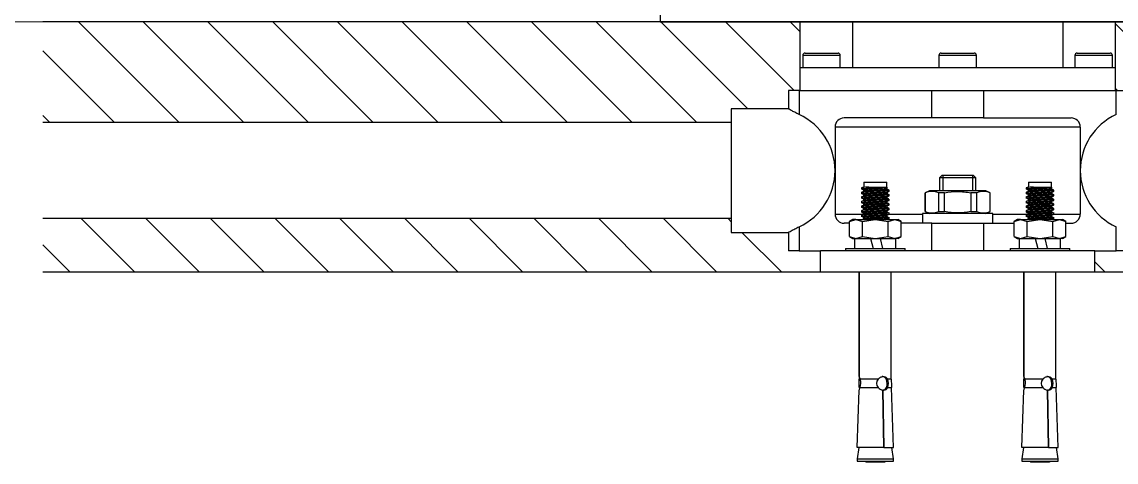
# Model space of a CAD drawing. Extents: x 0 to 3160, y 0 to 2315.
# Drawn here: x 1585.9 to 1804.3, y 760.3 to 848.2 of the extents above; entities that cross this region are included whole.
import ezdxf

# ---------------------------------------------------------------- set-up
doc = ezdxf.new("R2010")
doc.units = 0
doc.header["$LTSCALE"] = 10
doc.header["$MEASUREMENT"] = 0
doc.layers.get('0').update_dxf_attribs({"linetype": 'CONTINUOUS'})
doc.layers.add('HATCH', color=3, linetype='CONTINUOUS')
doc.layers.add('치수선', color=7, linetype='CONTINUOUS', lineweight=20)

msp = doc.modelspace()

# ---------------------------------------------------------------- hatches: boundary and pattern name
at = {"layer": 'HATCH', "ltscale": 0.6}
h = msp.add_hatch(dxfattribs=at)
h.set_pattern_fill('ANSI31', color=256, scale=73.043478, angle=90, style=0)
h.set_pattern_definition([(135, (-7748.291, -2654.177), (-6.456192, -6.456192), [])])
h.paths.add_polyline_path([(1955.26, 828.09), (1955.26, 848.18), (1804.15, 848.18), (1804.15, 834.48), (1806.42, 834.48), (1806.42, 830.83), (1817.84, 830.83), (1817.84, 828.09)])
h.paths.add_polyline_path([(1727.45, 828.09), (1727.45, 830.83), (1738.87, 830.83), (1738.87, 834.48), (1741.15, 834.48), (1741.15, 848.18), (1590.04, 848.18), (1590.04, 828.09)])
h.paths.add_polyline_path([(1590.04, 808.92), (1590.04, 798.23), (1745.26, 798.23), (1745.26, 802.52), (1741.01, 802.52), (1738.87, 802.52), (1738.87, 806.18), (1727.45, 806.18), (1727.45, 808.92)])
h.paths.add_polyline_path([(1817.84, 808.92), (1817.84, 806.18), (1806.42, 806.18), (1806.42, 802.52), (1804.28, 802.52), (1800.04, 802.52), (1800.04, 798.23), (1955.26, 798.23), (1955.26, 808.92)])

# ---------------------------------------------------------------- linework, layer by layer
for p, q in [((1713.3, 853.66), (1713.3, 848.18)), ((1955.26, 848.18), (1590.04, 848.18)), ((1713.3, 848.18), (1832, 848.18)), ((1741.15, 848.18), (1741.15, 834.48)), ((1751.65, 848.18), (1751.65, 839.05)), ((1793.65, 848.18), (1793.65, 839.05)), ((1804.15, 834.48), (1804.15, 848.18)), ((1741.74, 841.51), (1749.23, 841.51)), ((1741.74, 841.51), (1741.74, 839.05)), ((1742.2, 841.97), (1748.77, 841.97)), ((1749.23, 839.05), (1749.23, 841.51)), ((1768.9, 841.51), (1776.39, 841.51)), ((1768.9, 841.51), (1768.9, 839.05)), ((1769.36, 841.97), (1775.93, 841.97)), ((1776.39, 839.05), (1776.39, 841.51)), ((1796.07, 841.51), (1796.07, 839.05)), ((1796.07, 841.51), (1803.55, 841.51)), ((1796.52, 841.97), (1803.1, 841.97)), ((1803.55, 839.05), (1803.55, 841.51)), ((1741.15, 839.05), (1804.15, 839.05)), ((1741.01, 834.48), (1738.87, 834.48)), ((1738.87, 834.48), (1738.87, 830.78)), ((1741.01, 834.48), (1767.48, 834.48)), ((1741.01, 834.48), (1741.01, 829.7)), ((1741.69, 834.48), (1767.48, 834.48)), ((1767.48, 829.01), (1767.48, 834.48)), ((1767.48, 834.48), (1777.81, 834.48)), ((1777.81, 834.48), (1803.6, 834.48)), ((1777.81, 834.48), (1804.28, 834.48)), ((1777.81, 834.48), (1777.81, 829.01)), ((1804.28, 829.7), (1804.28, 834.48)), ((1804.28, 834.48), (1806.42, 834.48)), ((1727.45, 830.83), (1727.45, 806.18)), ((1738.95, 830.83), (1727.45, 830.83)), ((1767.48, 829.01), (1750, 829.01)), ((1777.81, 829.01), (1767.48, 829.01)), ((1777.81, 829.01), (1795.3, 829.01)), ((1748.17, 827.18), (1748.17, 818.5)), ((1797.12, 827.18), (1748.17, 827.18)), ((1797.12, 827.18), (1797.12, 818.5)), ((1748.17, 818.5), (1748.17, 809.83)), ((1769.54, 817.59), (1769, 817.04)), ((1776.3, 817.04), (1769, 817.04)), ((1769, 817.04), (1769, 814.49)), ((1769.54, 817.59), (1775.75, 817.59)), ((1769.7, 817.59), (1769.7, 814.49)), ((1775.6, 817.59), (1775.6, 814.49)), ((1776.3, 817.04), (1775.75, 817.59)), ((1776.3, 814.49), (1776.3, 817.04)), ((1797.12, 818.5), (1797.12, 814.9)), ((1797.12, 818.5), (1797.12, 809.83)), ((1753.47, 815.06), (1753.47, 814.85)), ((1753.93, 816.22), (1758.5, 816.22)), ((1753.93, 816.22), (1753.93, 815.15)), ((1758.5, 815.22), (1758.5, 816.22)), ((1758.59, 814.82), (1758.59, 815.22)), ((1786.34, 815.06), (1786.34, 814.85)), ((1786.8, 816.22), (1791.36, 816.22)), ((1786.8, 816.22), (1786.8, 815.15)), ((1791.36, 815.22), (1791.36, 816.22)), ((1791.46, 814.82), (1791.46, 815.22)), ((1753.47, 814.15), (1753.47, 813.94)), ((1753.47, 813.23), (1753.47, 813.02)), ((1753.84, 814.64), (1753.84, 814.36)), ((1753.84, 813.73), (1753.84, 813.45)), ((1753.84, 812.81), (1753.84, 812.54)), ((1758.59, 814.18), (1758.59, 813.9)), ((1758.59, 813.9), (1758.95, 813.69)), ((1758.59, 812.99), (1758.59, 813.26)), ((1758.95, 814.39), (1758.95, 814.6)), ((1758.95, 813.48), (1758.95, 813.69)), ((1758.95, 812.57), (1758.95, 812.78)), ((1767.04, 814.49), (1766.16, 814.08)), ((1766.16, 814.08), (1766.2, 814.08)), ((1766.16, 814.08), (1766.16, 810.33)), ((1766.2, 810.33), (1766.2, 814.08)), ((1778.26, 814.49), (1767.04, 814.49)), ((1768.81, 814.08), (1768.81, 810.33)), ((1770.04, 814.08), (1768.81, 814.08)), ((1770.04, 810.33), (1770.04, 814.08)), ((1775.26, 814.08), (1775.26, 810.33)), ((1776.48, 814.08), (1775.26, 814.08)), ((1776.48, 810.33), (1776.48, 814.08)), ((1779.13, 814.08), (1778.26, 814.49)), ((1779.09, 814.08), (1779.09, 810.33)), ((1779.09, 814.08), (1779.13, 814.08)), ((1779.13, 810.33), (1779.13, 814.08)), ((1786.34, 814.15), (1786.34, 813.94)), ((1786.34, 813.23), (1786.34, 813.02)), ((1786.71, 814.64), (1786.71, 814.36)), ((1786.71, 813.73), (1786.71, 813.45)), ((1786.71, 812.81), (1786.71, 812.54)), ((1791.46, 814.18), (1791.46, 813.9)), ((1791.46, 813.9), (1791.82, 813.69)), ((1791.46, 812.99), (1791.46, 813.26)), ((1791.82, 814.39), (1791.82, 814.6)), ((1791.82, 813.48), (1791.82, 813.69)), ((1791.82, 812.57), (1791.82, 812.78)), ((1753.47, 812.32), (1753.47, 812.11)), ((1753.47, 811.41), (1753.47, 811.2)), ((1753.47, 810.5), (1753.47, 810.28)), ((1753.84, 811.9), (1753.84, 811.62)), ((1753.84, 810.99), (1753.84, 810.71)), ((1758.59, 812.08), (1758.59, 812.35)), ((1758.59, 811.16), (1758.59, 811.44)), ((1758.59, 810.25), (1758.59, 810.53)), ((1758.95, 811.65), (1758.95, 811.87)), ((1758.95, 810.74), (1758.95, 810.95)), ((1786.34, 812.32), (1786.34, 812.11)), ((1786.34, 811.41), (1786.34, 811.2)), ((1786.34, 810.5), (1786.34, 810.28)), ((1786.71, 811.9), (1786.71, 811.62)), ((1786.71, 810.99), (1786.71, 810.71)), ((1791.46, 812.08), (1791.46, 812.35)), ((1791.46, 811.16), (1791.46, 811.44)), ((1791.46, 810.25), (1791.46, 810.53)), ((1791.82, 811.65), (1791.82, 811.87)), ((1791.82, 810.74), (1791.82, 810.95)), ((1748.17, 809.83), (1753.84, 809.83)), ((1751.74, 808.78), (1751.04, 808.38)), ((1751.05, 808.38), (1752.34, 808.78)), ((1751.05, 805.34), (1751.05, 808.38)), ((1752.34, 808.78), (1751.74, 808.78)), ((1752.34, 808.78), (1753.63, 808.38)), ((1752.34, 808.78), (1756.21, 808.78)), ((1753.47, 809.58), (1753.47, 809.37)), ((1753.63, 808.38), (1756.21, 808.78)), ((1753.63, 805.34), (1753.63, 808.38)), ((1753.84, 810.07), (1753.84, 809.8)), ((1753.84, 809.16), (1753.84, 808.89)), ((1756.21, 808.78), (1758.8, 808.38)), ((1756.21, 808.78), (1760.09, 808.78)), ((1758.59, 809.34), (1758.59, 809.61)), ((1758.8, 808.38), (1760.09, 808.78)), ((1758.8, 805.34), (1758.8, 808.38)), ((1758.95, 809.83), (1758.95, 810.04)), ((1758.95, 809.83), (1765.62, 809.83)), ((1758.95, 808.92), (1758.95, 809.13)), ((1760.09, 808.78), (1761.38, 808.38)), ((1760.09, 808.78), (1760.69, 808.78)), ((1761.38, 808.38), (1760.69, 808.78)), ((1761.38, 805.34), (1761.38, 808.38)), ((1779.68, 809.92), (1765.62, 809.92)), ((1765.62, 809.92), (1765.62, 808)), ((1766.2, 810.33), (1766.16, 810.33)), ((1766.16, 810.33), (1767.04, 809.92)), ((1768.81, 810.33), (1770.04, 810.33)), ((1775.26, 810.33), (1776.48, 810.33)), ((1778.26, 809.92), (1779.13, 810.33)), ((1779.09, 810.33), (1779.13, 810.33)), ((1779.68, 808), (1779.68, 809.92)), ((1779.68, 809.83), (1786.71, 809.83)), ((1784.61, 808.78), (1783.91, 808.38)), ((1783.92, 808.38), (1785.21, 808.78)), ((1783.92, 805.34), (1783.92, 808.38)), ((1785.21, 808.78), (1784.61, 808.78)), ((1785.21, 808.78), (1786.5, 808.38)), ((1785.21, 808.78), (1789.08, 808.78)), ((1786.34, 809.58), (1786.34, 809.37)), ((1786.5, 808.38), (1789.08, 808.78)), ((1786.5, 805.34), (1786.5, 808.38)), ((1786.71, 810.07), (1786.71, 809.8)), ((1786.71, 809.16), (1786.71, 808.89)), ((1789.08, 808.78), (1791.67, 808.38)), ((1789.08, 808.78), (1792.96, 808.78)), ((1791.46, 809.34), (1791.46, 809.61)), ((1791.67, 808.38), (1792.96, 808.78)), ((1791.67, 805.34), (1791.67, 808.38)), ((1791.82, 809.83), (1791.82, 810.04)), ((1791.82, 809.83), (1797.12, 809.83)), ((1791.82, 808.92), (1791.82, 809.13)), ((1792.96, 808.78), (1794.25, 808.38)), ((1792.96, 808.78), (1793.56, 808.78)), ((1794.25, 808.38), (1793.56, 808.78)), ((1794.25, 805.34), (1794.25, 808.38)), ((1727.45, 806.18), (1738.95, 806.18)), ((1738.87, 806.23), (1738.87, 802.52)), ((1741.01, 807.31), (1741.01, 802.52)), ((1751.05, 808), (1750, 808)), ((1767.48, 808), (1761.38, 808)), ((1767.48, 802.52), (1767.48, 808)), ((1767.48, 808), (1777.81, 808)), ((1777.81, 808), (1783.92, 808)), ((1777.81, 808), (1777.81, 802.52)), ((1794.25, 808), (1795.3, 808)), ((1804.28, 802.52), (1804.28, 807.31)), ((1751.04, 805.35), (1751.74, 804.94)), ((1751.05, 805.34), (1752.34, 804.94)), ((1751.74, 804.94), (1752.34, 804.94)), ((1752.11, 802.98), (1752.11, 804.94)), ((1752.34, 804.94), (1753.63, 805.34)), ((1752.34, 804.94), (1756.21, 804.94)), ((1753.63, 805.34), (1756.21, 804.94)), ((1756.21, 804.94), (1758.8, 805.34)), ((1756.21, 804.94), (1760.09, 804.94)), ((1758.8, 805.34), (1760.09, 804.94)), ((1760.09, 804.94), (1761.38, 805.34)), ((1760.69, 804.94), (1760.09, 804.94)), ((1760.32, 802.98), (1760.32, 804.94)), ((1760.69, 804.94), (1761.38, 805.35)), ((1783.91, 805.35), (1784.61, 804.94)), ((1783.92, 805.34), (1785.21, 804.94)), ((1784.61, 804.94), (1785.21, 804.94)), ((1784.97, 802.98), (1784.97, 804.94)), ((1785.21, 804.94), (1786.5, 805.34)), ((1785.21, 804.94), (1789.08, 804.94)), ((1786.5, 805.34), (1789.08, 804.94)), ((1789.08, 804.94), (1791.67, 805.34)), ((1789.08, 804.94), (1792.96, 804.94)), ((1791.67, 805.34), (1792.96, 804.94)), ((1792.96, 804.94), (1794.25, 805.34)), ((1793.56, 804.94), (1792.96, 804.94)), ((1793.19, 802.98), (1793.19, 804.94)), ((1793.56, 804.94), (1794.25, 805.35)), ((1741.01, 802.52), (1738.87, 802.52)), ((1741.01, 802.52), (1745.26, 802.52)), ((1745.26, 798.23), (1745.26, 802.52)), ((1800.04, 802.52), (1745.26, 802.52)), ((1750.28, 802.98), (1762.15, 802.98)), ((1750.28, 802.98), (1750.28, 802.52)), ((1762.15, 802.52), (1762.15, 802.98)), ((1783.15, 802.98), (1795.02, 802.98)), ((1783.15, 802.98), (1783.15, 802.52)), ((1795.02, 802.52), (1795.02, 802.98)), ((1800.04, 802.52), (1804.28, 802.52)), ((1800.04, 798.23), (1800.04, 802.52)), ((1806.42, 802.52), (1804.28, 802.52)), ((1955.26, 798.23), (1590.04, 798.23)), ((1800.04, 798.23), (1745.26, 798.23)), ((1753.02, 798.23), (1753.02, 776.86)), ((1753.02, 777.41), (1753.02, 798.23)), ((1759.41, 776.86), (1759.41, 798.23)), ((1785.89, 798.23), (1785.89, 776.86)), ((1785.89, 777.41), (1785.89, 798.23)), ((1792.28, 776.86), (1792.28, 798.23)), ((1753.15, 776.86), (1753.02, 776.86)), ((1756.76, 776.86), (1753.21, 776.86)), ((1759.41, 776.86), (1758.67, 776.86)), ((1786.02, 776.86), (1785.89, 776.86)), ((1789.63, 776.86), (1786.08, 776.86)), ((1792.28, 776.86), (1791.54, 776.86)), ((1752.56, 763.26), (1752.97, 774.68)), ((1753.12, 775.23), (1752.99, 775.23)), ((1753.18, 775.23), (1756.77, 775.23)), ((1757.71, 774.68), (1757.92, 763.26)), ((1757.95, 774.68), (1757.72, 774.68)), ((1757.93, 763.26), (1757.72, 774.68)), ((1758.68, 775.23), (1759.44, 775.23)), ((1759.86, 763.26), (1759.44, 775.23)), ((1785.43, 763.26), (1785.84, 774.68)), ((1785.99, 775.23), (1785.86, 775.23)), ((1786.05, 775.23), (1789.64, 775.23)), ((1790.58, 774.68), (1790.79, 763.26)), ((1790.82, 774.68), (1790.59, 774.68)), ((1790.8, 763.26), (1790.59, 774.68)), ((1791.55, 775.23), (1792.31, 775.23)), ((1792.73, 763.26), (1792.31, 775.23)), ((1752.91, 763.26), (1752.56, 760.98)), ((1757.92, 763.26), (1752.56, 763.26)), ((1757.93, 763.26), (1758.16, 763.26)), ((1758.16, 763.26), (1759.86, 763.26)), ((1759.86, 760.98), (1759.51, 763.26)), ((1785.78, 763.26), (1785.43, 760.98)), ((1790.79, 763.26), (1785.43, 763.26)), ((1790.8, 763.26), (1791.03, 763.26)), ((1791.03, 763.26), (1792.73, 763.26)), ((1792.73, 760.98), (1792.38, 763.26)), ((1752.56, 760.98), (1759.86, 760.98)), ((1752.56, 760.98), (1752.56, 760.52)), ((1752.56, 760.52), (1759.86, 760.52)), ((1754.3, 760.52), (1754.3, 760.34)), ((1754.87, 760.34), (1754.3, 760.34)), ((1754.87, 760.52), (1754.87, 760.34)), ((1755.25, 760.34), (1754.87, 760.34)), ((1755.25, 760.52), (1755.25, 760.34)), ((1757.15, 760.34), (1755.25, 760.34)), ((1757.15, 760.52), (1757.15, 760.34)), ((1757.53, 760.34), (1757.15, 760.34)), ((1757.53, 760.52), (1757.53, 760.34)), ((1758.1, 760.34), (1757.53, 760.34)), ((1758.1, 760.52), (1758.1, 760.34)), ((1758.13, 760.34), (1758.1, 760.34)), ((1758.13, 760.52), (1758.13, 760.34)), ((1759.86, 760.52), (1759.86, 760.98)), ((1785.43, 760.98), (1792.73, 760.98)), ((1785.43, 760.98), (1785.43, 760.52)), ((1785.43, 760.52), (1792.73, 760.52)), ((1787.17, 760.52), (1787.17, 760.34)), ((1787.74, 760.34), (1787.17, 760.34)), ((1787.74, 760.52), (1787.74, 760.34)), ((1788.12, 760.34), (1787.74, 760.34)), ((1788.12, 760.52), (1788.12, 760.34)), ((1790.02, 760.34), (1788.12, 760.34)), ((1790.02, 760.52), (1790.02, 760.34)), ((1790.4, 760.34), (1790.02, 760.34)), ((1790.4, 760.52), (1790.4, 760.34)), ((1790.97, 760.34), (1790.4, 760.34)), ((1790.97, 760.52), (1790.97, 760.34)), ((1791, 760.34), (1790.97, 760.34)), ((1791, 760.52), (1791, 760.34)), ((1792.73, 760.52), (1792.73, 760.98))]:
    msp.add_line(p, q)
at = {"ltscale": 0.6}
for p, q in [((1727.45, 828.09), (1590.04, 828.09)), ((1754.89, 815.22), (1758.59, 815.22)), ((1787.76, 815.22), (1791.46, 815.22)), ((1727.45, 808.92), (1590.04, 808.92)), ((1755.27, 804.94), (1755.79, 802.98)), ((1757.16, 804.94), (1757.68, 802.98)), ((1788.14, 804.94), (1788.66, 802.98)), ((1790.03, 804.94), (1790.55, 802.98))]:
    msp.add_line(p, q, dxfattribs=at)
for centre, radius, start, end in [((1742.2, 841.51), 0.457, 90, 180), ((1748.77, 841.51), 0.457, 0, 90), ((1769.36, 841.51), 0.457, 90, 180), ((1775.93, 841.51), 0.457, 0, 90), ((1796.52, 841.51), 0.457, 90, 180), ((1803.1, 841.51), 0.457, 0, 90), ((1735.85, 818.5), 12.33, 0, 65.2269), ((1750, 827.18), 1.83, 90, 180), ((1795.3, 827.18), 1.83, 0, 90), ((1809.45, 818.5), 12.33, 114.7731, 180), ((1735.85, 818.5), 12.33, 294.7731, 0), ((1809.45, 818.5), 12.33, 180, 245.2269), ((1298.56, 29.22), 907.83, 59.89987, 59.9268), ((2211.85, 33.15), 903.81, 120.09948, 120.10019), ((2214.66, 1601.61), 909.42, 239.8999, 239.9266), ((1331.43, 29.22), 907.83, 59.89987, 59.9268), ((2244.72, 33.15), 903.81, 120.09948, 120.10019), ((2247.53, 1601.61), 909.42, 239.8999, 239.9266), ((1307.85, 1583.74), 889.29, 300.07311, 300.10042), ((1307.85, 44.35), 889.29, 59.89958, 59.92689), ((1299.23, 1597.71), 906.49, 300.07336, 300.10015), ((1298.71, 27.66), 907.52, 59.89987, 59.92662), ((1303.84, 1588.84), 897.29, 300.07323, 300.10029), ((2211.85, 32.24), 903.81, 120.07332, 120.10019), ((2214.66, 26.47), 909.42, 120.0734, 120.1001), ((2214.63, 25.62), 909.35, 120.0734, 120.1001), ((2211.85, 1595.85), 903.81, 239.90052, 239.92668), ((1767.51, 810.86), 3.48, 67.9695, 112.0305), ((1777.79, 810.86), 3.48, 67.9695, 112.0305), ((1340.72, 1583.74), 889.29, 300.07311, 300.10042), ((1340.72, 44.35), 889.29, 59.89958, 59.92689), ((1332.1, 1597.71), 906.49, 300.07336, 300.10015), ((1331.58, 27.66), 907.52, 59.89987, 59.92662), ((1336.71, 1588.84), 897.29, 300.07323, 300.10029), ((2244.72, 32.24), 903.81, 120.07332, 120.10019), ((2247.53, 26.47), 909.42, 120.0734, 120.1001), ((2247.5, 25.62), 909.35, 120.0734, 120.1001), ((2244.72, 1595.85), 903.81, 239.90052, 239.92668), ((1311.4, 48.65), 882.21, 59.89947, 59.92699), ((1299.47, 1595.47), 906.02, 300.07335, 300.10015), ((1298.38, 25.25), 908.19, 59.89988, 59.92661), ((1300.14, 1593.41), 904.69, 300.07334, 300.10017), ((2213.9, 1597.56), 907.9, 239.89988, 239.92662), ((2213.37, 26.87), 906.85, 120.07337, 120.10014), ((2212.29, 27.83), 904.69, 120.07334, 120.10017), ((1344.27, 48.65), 882.21, 59.89947, 59.92699), ((1332.34, 1595.47), 906.02, 300.07335, 300.10015), ((1331.25, 25.25), 908.19, 59.89988, 59.92661), ((1333.01, 1593.41), 904.69, 300.07334, 300.10017), ((2246.77, 1597.56), 907.9, 239.89988, 239.92662), ((2246.24, 26.87), 906.85, 120.07337, 120.10014), ((2245.16, 27.83), 904.69, 120.07334, 120.10017), ((1750, 809.83), 1.83, 180, 270), ((1299.05, 1594.36), 906.85, 300.07337, 300.10014), ((1298.52, 23.68), 907.9, 59.90058, 59.92662), ((1299.05, 1593.45), 906.85, 300.08604, 300.10014), ((2214.05, 1595.99), 908.19, 239.89988, 239.92661), ((2212.96, 25.76), 906.02, 120.07335, 120.10015), ((2214.05, 1595.07), 908.19, 239.89988, 239.92661), ((1767.51, 813.55), 3.48, 247.9695, 292.0305), ((1777.79, 813.55), 3.48, 247.9695, 292.0305), ((1331.92, 1594.36), 906.85, 300.07337, 300.10014), ((1331.39, 23.68), 907.9, 59.90058, 59.92662), ((1331.92, 1593.45), 906.85, 300.08604, 300.10014), ((2246.92, 1595.99), 908.19, 239.89988, 239.92661), ((2245.83, 25.76), 906.02, 120.07335, 120.10015), ((2246.92, 1595.07), 908.19, 239.89988, 239.92661), ((1795.3, 809.83), 1.83, 270, 0), ((1707.36, 776.86), 45.65, 357.9546, 0), ((1749.17, 775.75), 4.19, 15.401, 23.3467), ((1749.18, 775.75), 4.19, 15.3978, 18.377), ((1750.49, 776.1), 2.83, 342.1556, 15.6769), ((1757.75, 776.06), 1.28, 141.0215, 220.039), ((1756.46, 776.03), 2.13, 337.5836, 22.995), ((1756.84, 776.03), 2.01, 336.5849, 24.5223), ((1805.06, 776.86), 45.65, 180, 182.0454), ((1740.23, 776.86), 45.65, 357.9546, 0), ((1782.04, 775.75), 4.19, 15.401, 23.3467), ((1782.05, 775.75), 4.19, 15.3978, 18.377), ((1783.36, 776.1), 2.83, 342.1556, 15.6769), ((1790.62, 776.06), 1.28, 141.0215, 220.039), ((1789.33, 776.03), 2.13, 337.5836, 22.995), ((1789.71, 776.03), 2.01, 336.5849, 24.5223), ((1837.93, 776.86), 45.65, 180, 182.0454), ((1748.89, 776.57), 4.49, 335.2505, 342.7424), ((1757.92, 776.12), 1.45, 217.6686, 261.8363), ((1757.62, 775.56), 0.881, 276.9567, 337.1178), ((1757.83, 775.6), 0.923, 277.2964, 336.5413), ((1781.76, 776.57), 4.49, 335.2505, 342.7424), ((1790.79, 776.12), 1.45, 217.6686, 261.8363), ((1790.49, 775.56), 0.881, 276.9567, 337.1178), ((1790.7, 775.6), 0.923, 277.2964, 336.5413)]:
    msp.add_arc(centre, radius, start, end)
for points, knots in [([(1741.01, 829.7), (1740.68, 829.85), (1740.38, 830), (1739.99, 830.2), (1739.87, 830.27), (1739.64, 830.39), (1739.54, 830.45), (1739.26, 830.6), (1739.12, 830.69), (1738.97, 830.77), (1738.93, 830.79), (1738.88, 830.82), (1738.87, 830.83), (1738.87, 830.83), (1738.87, 830.83), (1738.87, 830.83)], [0, 0, 0, 0, 0.125, 0.125, 0.1875, 0.1875, 0.25, 0.25, 0.375, 0.375, 0.4375, 0.4375, 0.5, 0.5, 0.5003229, 0.5003229, 0.5003229, 0.5003229]), ([(1753.47, 814.85), (1753.47, 814.87), (1753.54, 814.89), (1753.82, 814.93), (1754.02, 814.95), (1754.53, 814.98), (1754.83, 815), (1755.5, 815.04), (1755.85, 815.06), (1756.57, 815.1), (1756.93, 815.12), (1757.59, 815.15), (1757.9, 815.17), (1758.26, 815.2), (1758.35, 815.21), (1758.44, 815.22)], [0, 0, 0, 0, 0.125, 0.125, 0.25, 0.25, 0.375, 0.375, 0.5, 0.5, 0.625, 0.625, 0.75, 0.75, 0.8021356, 0.8021356, 0.8021356, 0.8021356]), ([(1754.89, 815.22), (1754.67, 815.2), (1754.46, 815.19), (1754.02, 815.16), (1753.82, 815.14), (1753.54, 815.1), (1753.47, 815.08), (1753.47, 815.06)], [0.6597446, 0.6597446, 0.6597446, 0.6597446, 0.75, 0.75, 0.875, 0.875, 1, 1, 1, 1]), ([(1786.34, 814.85), (1786.34, 814.87), (1786.41, 814.89), (1786.69, 814.93), (1786.89, 814.95), (1787.4, 814.98), (1787.7, 815), (1788.37, 815.04), (1788.72, 815.06), (1789.44, 815.1), (1789.8, 815.12), (1790.46, 815.15), (1790.77, 815.17), (1791.12, 815.2), (1791.22, 815.21), (1791.31, 815.22)], [0, 0, 0, 0, 0.125, 0.125, 0.25, 0.25, 0.375, 0.375, 0.5, 0.5, 0.625, 0.625, 0.75, 0.75, 0.8021356, 0.8021356, 0.8021356, 0.8021356]), ([(1787.76, 815.22), (1787.54, 815.2), (1787.33, 815.19), (1786.89, 815.16), (1786.69, 815.14), (1786.41, 815.1), (1786.34, 815.08), (1786.34, 815.06)], [0.6597446, 0.6597446, 0.6597446, 0.6597446, 0.75, 0.75, 0.875, 0.875, 1, 1, 1, 1]), ([(1758.95, 814.6), (1758.95, 814.59), (1758.88, 814.57), (1758.61, 814.53), (1758.4, 814.51), (1757.9, 814.47), (1757.59, 814.45), (1756.93, 814.41), (1756.57, 814.4), (1755.85, 814.36), (1755.5, 814.34), (1754.83, 814.3), (1754.53, 814.28), (1754.02, 814.24), (1753.82, 814.22), (1753.54, 814.19), (1753.47, 814.17), (1753.47, 814.15)], [0, 0, 0, 0, 0.125, 0.125, 0.25, 0.25, 0.375, 0.375, 0.5, 0.5, 0.625, 0.625, 0.75, 0.75, 0.875, 0.875, 1, 1, 1, 1]), ([(1753.47, 813.94), (1753.47, 813.96), (1753.54, 813.98), (1753.82, 814.01), (1754.02, 814.03), (1754.53, 814.07), (1754.83, 814.09), (1755.5, 814.13), (1755.85, 814.15), (1756.57, 814.18), (1756.93, 814.2), (1757.59, 814.24), (1757.9, 814.26), (1758.4, 814.3), (1758.61, 814.32), (1758.88, 814.36), (1758.95, 814.37), (1758.95, 814.39)], [0, 0, 0, 0, 0.125, 0.125, 0.25, 0.25, 0.375, 0.375, 0.5, 0.5, 0.625, 0.625, 0.75, 0.75, 0.875, 0.875, 1, 1, 1, 1]), ([(1758.95, 813.69), (1758.95, 813.67), (1758.88, 813.65), (1758.61, 813.62), (1758.4, 813.6), (1757.9, 813.56), (1757.59, 813.54), (1756.93, 813.5), (1756.57, 813.48), (1755.85, 813.44), (1755.5, 813.43), (1754.83, 813.39), (1754.53, 813.37), (1754.02, 813.33), (1753.82, 813.31), (1753.54, 813.27), (1753.47, 813.25), (1753.47, 813.23)], [0, 0, 0, 0, 0.125, 0.125, 0.25, 0.25, 0.375, 0.375, 0.5, 0.5, 0.625, 0.625, 0.75, 0.75, 0.875, 0.875, 1, 1, 1, 1]), ([(1753.47, 813.02), (1753.47, 813.04), (1753.54, 813.06), (1753.82, 813.1), (1754.02, 813.12), (1754.53, 813.16), (1754.83, 813.18), (1755.5, 813.21), (1755.85, 813.23), (1756.57, 813.27), (1756.93, 813.29), (1757.59, 813.33), (1757.9, 813.35), (1758.4, 813.39), (1758.61, 813.4), (1758.88, 813.44), (1758.95, 813.46), (1758.95, 813.48)], [0, 0, 0, 0, 0.125, 0.125, 0.25, 0.25, 0.375, 0.375, 0.5, 0.5, 0.625, 0.625, 0.75, 0.75, 0.875, 0.875, 1, 1, 1, 1]), ([(1758.95, 812.78), (1758.95, 812.76), (1758.88, 812.74), (1758.61, 812.7), (1758.4, 812.68), (1757.9, 812.65), (1757.59, 812.63), (1756.93, 812.59), (1756.57, 812.57), (1755.85, 812.53), (1755.5, 812.51), (1754.83, 812.47), (1754.53, 812.45), (1754.02, 812.42), (1753.82, 812.4), (1753.54, 812.36), (1753.47, 812.34), (1753.47, 812.32)], [0, 0, 0, 0, 0.125, 0.125, 0.25, 0.25, 0.375, 0.375, 0.5, 0.5, 0.625, 0.625, 0.75, 0.75, 0.875, 0.875, 1, 1, 1, 1]), ([(1753.47, 812.11), (1753.47, 812.13), (1753.54, 812.15), (1753.82, 812.19), (1754.02, 812.21), (1754.53, 812.24), (1754.83, 812.26), (1755.5, 812.3), (1755.85, 812.32), (1756.57, 812.36), (1756.93, 812.38), (1757.59, 812.42), (1757.9, 812.43), (1758.4, 812.47), (1758.61, 812.49), (1758.88, 812.53), (1758.95, 812.55), (1758.95, 812.57)], [0, 0, 0, 0, 0.125, 0.125, 0.25, 0.25, 0.375, 0.375, 0.5, 0.5, 0.625, 0.625, 0.75, 0.75, 0.875, 0.875, 1, 1, 1, 1]), ([(1770.04, 814.08), (1770.9, 814.24), (1771.77, 814.33), (1773.08, 814.33), (1773.51, 814.31), (1774.39, 814.22), (1774.82, 814.16), (1775.26, 814.08)], [0, 0, 0, 0, 0.5, 0.5, 0.75, 0.75, 1, 1, 1, 1]), ([(1791.82, 814.6), (1791.82, 814.59), (1791.75, 814.57), (1791.48, 814.53), (1791.27, 814.51), (1790.77, 814.47), (1790.46, 814.45), (1789.8, 814.41), (1789.44, 814.4), (1788.72, 814.36), (1788.37, 814.34), (1787.7, 814.3), (1787.4, 814.28), (1786.89, 814.24), (1786.69, 814.22), (1786.41, 814.19), (1786.34, 814.17), (1786.34, 814.15)], [0, 0, 0, 0, 0.125, 0.125, 0.25, 0.25, 0.375, 0.375, 0.5, 0.5, 0.625, 0.625, 0.75, 0.75, 0.875, 0.875, 1, 1, 1, 1]), ([(1786.34, 813.94), (1786.34, 813.96), (1786.41, 813.98), (1786.69, 814.01), (1786.89, 814.03), (1787.4, 814.07), (1787.7, 814.09), (1788.37, 814.13), (1788.72, 814.15), (1789.44, 814.18), (1789.8, 814.2), (1790.46, 814.24), (1790.77, 814.26), (1791.27, 814.3), (1791.48, 814.32), (1791.75, 814.36), (1791.82, 814.37), (1791.82, 814.39)], [0, 0, 0, 0, 0.125, 0.125, 0.25, 0.25, 0.375, 0.375, 0.5, 0.5, 0.625, 0.625, 0.75, 0.75, 0.875, 0.875, 1, 1, 1, 1]), ([(1791.82, 813.69), (1791.82, 813.67), (1791.75, 813.65), (1791.48, 813.62), (1791.27, 813.6), (1790.77, 813.56), (1790.46, 813.54), (1789.8, 813.5), (1789.44, 813.48), (1788.72, 813.44), (1788.37, 813.43), (1787.7, 813.39), (1787.4, 813.37), (1786.89, 813.33), (1786.69, 813.31), (1786.41, 813.27), (1786.34, 813.25), (1786.34, 813.23)], [0, 0, 0, 0, 0.125, 0.125, 0.25, 0.25, 0.375, 0.375, 0.5, 0.5, 0.625, 0.625, 0.75, 0.75, 0.875, 0.875, 1, 1, 1, 1]), ([(1786.34, 813.02), (1786.34, 813.04), (1786.41, 813.06), (1786.69, 813.1), (1786.89, 813.12), (1787.4, 813.16), (1787.7, 813.18), (1788.37, 813.21), (1788.72, 813.23), (1789.44, 813.27), (1789.8, 813.29), (1790.46, 813.33), (1790.77, 813.35), (1791.27, 813.39), (1791.48, 813.4), (1791.75, 813.44), (1791.82, 813.46), (1791.82, 813.48)], [0, 0, 0, 0, 0.125, 0.125, 0.25, 0.25, 0.375, 0.375, 0.5, 0.5, 0.625, 0.625, 0.75, 0.75, 0.875, 0.875, 1, 1, 1, 1]), ([(1791.82, 812.78), (1791.82, 812.76), (1791.75, 812.74), (1791.48, 812.7), (1791.27, 812.68), (1790.77, 812.65), (1790.46, 812.63), (1789.8, 812.59), (1789.44, 812.57), (1788.72, 812.53), (1788.37, 812.51), (1787.7, 812.47), (1787.4, 812.45), (1786.89, 812.42), (1786.69, 812.4), (1786.41, 812.36), (1786.34, 812.34), (1786.34, 812.32)], [0, 0, 0, 0, 0.125, 0.125, 0.25, 0.25, 0.375, 0.375, 0.5, 0.5, 0.625, 0.625, 0.75, 0.75, 0.875, 0.875, 1, 1, 1, 1]), ([(1786.34, 812.11), (1786.34, 812.13), (1786.41, 812.15), (1786.69, 812.19), (1786.89, 812.21), (1787.4, 812.24), (1787.7, 812.26), (1788.37, 812.3), (1788.72, 812.32), (1789.44, 812.36), (1789.8, 812.38), (1790.46, 812.42), (1790.77, 812.43), (1791.27, 812.47), (1791.48, 812.49), (1791.75, 812.53), (1791.82, 812.55), (1791.82, 812.57)], [0, 0, 0, 0, 0.125, 0.125, 0.25, 0.25, 0.375, 0.375, 0.5, 0.5, 0.625, 0.625, 0.75, 0.75, 0.875, 0.875, 1, 1, 1, 1]), ([(1758.95, 811.87), (1758.95, 811.85), (1758.88, 811.83), (1758.61, 811.79), (1758.4, 811.77), (1757.9, 811.73), (1757.59, 811.71), (1756.93, 811.68), (1756.57, 811.66), (1755.85, 811.62), (1755.5, 811.6), (1754.83, 811.56), (1754.53, 811.54), (1754.02, 811.5), (1753.82, 811.48), (1753.54, 811.45), (1753.47, 811.43), (1753.47, 811.41)], [0, 0, 0, 0, 0.125, 0.125, 0.25, 0.25, 0.375, 0.375, 0.5, 0.5, 0.625, 0.625, 0.75, 0.75, 0.875, 0.875, 1, 1, 1, 1]), ([(1753.47, 811.2), (1753.47, 811.22), (1753.54, 811.24), (1753.82, 811.27), (1754.02, 811.29), (1754.53, 811.33), (1754.83, 811.35), (1755.5, 811.39), (1755.85, 811.41), (1756.57, 811.45), (1756.93, 811.46), (1757.59, 811.5), (1757.9, 811.52), (1758.4, 811.56), (1758.61, 811.58), (1758.88, 811.62), (1758.95, 811.64), (1758.95, 811.65)], [0, 0, 0, 0, 0.125, 0.125, 0.25, 0.25, 0.375, 0.375, 0.5, 0.5, 0.625, 0.625, 0.75, 0.75, 0.875, 0.875, 1, 1, 1, 1]), ([(1758.95, 810.95), (1758.95, 810.93), (1758.88, 810.91), (1758.61, 810.88), (1758.4, 810.86), (1757.9, 810.82), (1757.59, 810.8), (1756.93, 810.76), (1756.57, 810.74), (1755.85, 810.7), (1755.5, 810.69), (1754.83, 810.65), (1754.53, 810.63), (1754.02, 810.59), (1753.82, 810.57), (1753.54, 810.53), (1753.47, 810.51), (1753.47, 810.5)], [0, 0, 0, 0, 0.125, 0.125, 0.25, 0.25, 0.375, 0.375, 0.5, 0.5, 0.625, 0.625, 0.75, 0.75, 0.875, 0.875, 1, 1, 1, 1]), ([(1753.47, 810.28), (1753.47, 810.3), (1753.54, 810.32), (1753.82, 810.36), (1754.02, 810.38), (1754.53, 810.42), (1754.83, 810.44), (1755.5, 810.48), (1755.85, 810.49), (1756.57, 810.53), (1756.93, 810.55), (1757.59, 810.59), (1757.9, 810.61), (1758.4, 810.65), (1758.61, 810.67), (1758.88, 810.7), (1758.95, 810.72), (1758.95, 810.74)], [0, 0, 0, 0, 0.125, 0.125, 0.25, 0.25, 0.375, 0.375, 0.5, 0.5, 0.625, 0.625, 0.75, 0.75, 0.875, 0.875, 1, 1, 1, 1]), ([(1791.82, 811.87), (1791.82, 811.85), (1791.75, 811.83), (1791.48, 811.79), (1791.27, 811.77), (1790.77, 811.73), (1790.46, 811.71), (1789.8, 811.68), (1789.44, 811.66), (1788.72, 811.62), (1788.37, 811.6), (1787.7, 811.56), (1787.4, 811.54), (1786.89, 811.5), (1786.69, 811.48), (1786.41, 811.45), (1786.34, 811.43), (1786.34, 811.41)], [0, 0, 0, 0, 0.125, 0.125, 0.25, 0.25, 0.375, 0.375, 0.5, 0.5, 0.625, 0.625, 0.75, 0.75, 0.875, 0.875, 1, 1, 1, 1]), ([(1786.34, 811.2), (1786.34, 811.22), (1786.41, 811.24), (1786.69, 811.27), (1786.89, 811.29), (1787.4, 811.33), (1787.7, 811.35), (1788.37, 811.39), (1788.72, 811.41), (1789.44, 811.45), (1789.8, 811.46), (1790.46, 811.5), (1790.77, 811.52), (1791.27, 811.56), (1791.48, 811.58), (1791.75, 811.62), (1791.82, 811.64), (1791.82, 811.65)], [0, 0, 0, 0, 0.125, 0.125, 0.25, 0.25, 0.375, 0.375, 0.5, 0.5, 0.625, 0.625, 0.75, 0.75, 0.875, 0.875, 1, 1, 1, 1]), ([(1791.82, 810.95), (1791.82, 810.93), (1791.75, 810.91), (1791.48, 810.88), (1791.27, 810.86), (1790.77, 810.82), (1790.46, 810.8), (1789.8, 810.76), (1789.44, 810.74), (1788.72, 810.7), (1788.37, 810.69), (1787.7, 810.65), (1787.4, 810.63), (1786.89, 810.59), (1786.69, 810.57), (1786.41, 810.53), (1786.34, 810.51), (1786.34, 810.5)], [0, 0, 0, 0, 0.125, 0.125, 0.25, 0.25, 0.375, 0.375, 0.5, 0.5, 0.625, 0.625, 0.75, 0.75, 0.875, 0.875, 1, 1, 1, 1]), ([(1786.34, 810.28), (1786.34, 810.3), (1786.41, 810.32), (1786.69, 810.36), (1786.89, 810.38), (1787.4, 810.42), (1787.7, 810.44), (1788.37, 810.48), (1788.72, 810.49), (1789.44, 810.53), (1789.8, 810.55), (1790.46, 810.59), (1790.77, 810.61), (1791.27, 810.65), (1791.48, 810.67), (1791.75, 810.7), (1791.82, 810.72), (1791.82, 810.74)], [0, 0, 0, 0, 0.125, 0.125, 0.25, 0.25, 0.375, 0.375, 0.5, 0.5, 0.625, 0.625, 0.75, 0.75, 0.875, 0.875, 1, 1, 1, 1]), ([(1758.95, 810.04), (1758.95, 810.02), (1758.88, 810), (1758.61, 809.96), (1758.4, 809.94), (1757.9, 809.91), (1757.59, 809.89), (1756.93, 809.85), (1756.57, 809.83), (1755.85, 809.79), (1755.5, 809.77), (1754.83, 809.73), (1754.53, 809.72), (1754.02, 809.68), (1753.82, 809.66), (1753.54, 809.62), (1753.47, 809.6), (1753.47, 809.58)], [0, 0, 0, 0, 0.125, 0.125, 0.25, 0.25, 0.375, 0.375, 0.5, 0.5, 0.625, 0.625, 0.75, 0.75, 0.875, 0.875, 1, 1, 1, 1]), ([(1753.47, 809.37), (1753.47, 809.39), (1753.54, 809.41), (1753.82, 809.45), (1754.02, 809.47), (1754.53, 809.5), (1754.83, 809.52), (1755.5, 809.56), (1755.85, 809.58), (1756.57, 809.62), (1756.93, 809.64), (1757.59, 809.68), (1757.9, 809.7), (1758.4, 809.73), (1758.61, 809.75), (1758.88, 809.79), (1758.95, 809.81), (1758.95, 809.83)], [0, 0, 0, 0, 0.125, 0.125, 0.25, 0.25, 0.375, 0.375, 0.5, 0.5, 0.625, 0.625, 0.75, 0.75, 0.875, 0.875, 1, 1, 1, 1]), ([(1758.95, 809.13), (1758.95, 809.11), (1758.88, 809.09), (1758.61, 809.05), (1758.4, 809.03), (1757.9, 808.99), (1757.59, 808.97), (1756.93, 808.94), (1756.57, 808.92), (1755.85, 808.88), (1755.5, 808.86), (1754.83, 808.82), (1754.53, 808.8), (1754.26, 808.78), (1754.24, 808.78), (1754.22, 808.78)], [0, 0, 0, 0, 0.125, 0.125, 0.25, 0.25, 0.375, 0.375, 0.5, 0.5, 0.625, 0.625, 0.75, 0.75, 0.7596744, 0.7596744, 0.7596744, 0.7596744]), ([(1757.84, 808.78), (1757.95, 808.79), (1758.05, 808.79), (1758.4, 808.82), (1758.61, 808.84), (1758.88, 808.88), (1758.95, 808.9), (1758.95, 808.92)], [0.7022058, 0.7022058, 0.7022058, 0.7022058, 0.75, 0.75, 0.875, 0.875, 1, 1, 1, 1]), ([(1775.26, 810.33), (1774.82, 810.25), (1774.39, 810.18), (1773.51, 810.09), (1773.08, 810.07), (1771.77, 810.07), (1770.9, 810.17), (1770.04, 810.33)], [0, 0, 0, 0, 0.25, 0.25, 0.5, 0.5, 1, 1, 1, 1]), ([(1791.82, 810.04), (1791.82, 810.02), (1791.75, 810), (1791.48, 809.96), (1791.27, 809.94), (1790.77, 809.91), (1790.46, 809.89), (1789.8, 809.85), (1789.44, 809.83), (1788.72, 809.79), (1788.37, 809.77), (1787.7, 809.73), (1787.4, 809.72), (1786.89, 809.68), (1786.69, 809.66), (1786.41, 809.62), (1786.34, 809.6), (1786.34, 809.58)], [0, 0, 0, 0, 0.125, 0.125, 0.25, 0.25, 0.375, 0.375, 0.5, 0.5, 0.625, 0.625, 0.75, 0.75, 0.875, 0.875, 1, 1, 1, 1]), ([(1786.34, 809.37), (1786.34, 809.39), (1786.41, 809.41), (1786.69, 809.45), (1786.89, 809.47), (1787.4, 809.5), (1787.7, 809.52), (1788.37, 809.56), (1788.72, 809.58), (1789.44, 809.62), (1789.8, 809.64), (1790.46, 809.68), (1790.77, 809.7), (1791.27, 809.73), (1791.48, 809.75), (1791.75, 809.79), (1791.82, 809.81), (1791.82, 809.83)], [0, 0, 0, 0, 0.125, 0.125, 0.25, 0.25, 0.375, 0.375, 0.5, 0.5, 0.625, 0.625, 0.75, 0.75, 0.875, 0.875, 1, 1, 1, 1]), ([(1791.82, 809.13), (1791.82, 809.11), (1791.75, 809.09), (1791.48, 809.05), (1791.27, 809.03), (1790.77, 808.99), (1790.46, 808.97), (1789.8, 808.94), (1789.44, 808.92), (1788.72, 808.88), (1788.37, 808.86), (1787.7, 808.82), (1787.4, 808.8), (1787.13, 808.78), (1787.11, 808.78), (1787.09, 808.78)], [0, 0, 0, 0, 0.125, 0.125, 0.25, 0.25, 0.375, 0.375, 0.5, 0.5, 0.625, 0.625, 0.75, 0.75, 0.7596744, 0.7596744, 0.7596744, 0.7596744]), ([(1790.71, 808.78), (1790.82, 808.79), (1790.92, 808.79), (1791.27, 808.82), (1791.48, 808.84), (1791.75, 808.88), (1791.82, 808.9), (1791.82, 808.92)], [0.7022058, 0.7022058, 0.7022058, 0.7022058, 0.75, 0.75, 0.875, 0.875, 1, 1, 1, 1]), ([(1738.87, 806.18), (1738.87, 806.18), (1738.92, 806.21), (1739.12, 806.32), (1739.26, 806.4), (1739.63, 806.61), (1739.86, 806.74), (1740.38, 807.01), (1740.68, 807.16), (1741.01, 807.31)], [0.5003229, 0.5003229, 0.5003229, 0.5003229, 0.625, 0.625, 0.75, 0.75, 0.875, 0.875, 1, 1, 1, 1]), ([(1756.76, 776.86), (1756.78, 776.89), (1756.83, 776.95), (1756.9, 777.02), (1756.98, 777.09), (1757.06, 777.16), (1757.15, 777.22), (1757.3, 777.3), (1757.52, 777.39), (1757.81, 777.43), (1758.09, 777.39), (1758.3, 777.29), (1758.46, 777.16), (1758.57, 777.03), (1758.63, 776.92), (1758.67, 776.86)], [0, 0, 0, 0, 0.042493, 0.084383, 0.125885, 0.167221, 0.208616, 0.250293, 0.375821, 0.500089, 0.624337, 0.749885, 0.832886, 0.915664, 1, 1, 1, 1]), ([(1758.42, 776.86), (1758.41, 776.89), (1758.38, 776.95), (1758.33, 777.02), (1758.28, 777.09), (1758.22, 777.16), (1758.15, 777.22), (1758.04, 777.3), (1757.86, 777.39), (1757.68, 777.42), (1757.58, 777.42)], [0, 0, 0, 0, 0.042572, 0.0845253, 0.1260635, 0.1673965, 0.2087371, 0.2502982, 0.3760862, 0.5000867, 0.5000867, 0.5000867, 0.5000867]), ([(1789.63, 776.86), (1789.65, 776.89), (1789.7, 776.95), (1789.77, 777.02), (1789.85, 777.09), (1789.93, 777.16), (1790.02, 777.22), (1790.17, 777.3), (1790.39, 777.39), (1790.68, 777.43), (1790.95, 777.39), (1791.17, 777.29), (1791.33, 777.16), (1791.44, 777.03), (1791.5, 776.92), (1791.54, 776.86)], [0, 0, 0, 0, 0.042493, 0.084383, 0.125885, 0.167221, 0.208616, 0.250293, 0.375821, 0.500089, 0.624337, 0.749885, 0.832886, 0.915664, 1, 1, 1, 1]), ([(1791.29, 776.86), (1791.28, 776.89), (1791.25, 776.95), (1791.2, 777.02), (1791.15, 777.09), (1791.09, 777.16), (1791.02, 777.22), (1790.91, 777.3), (1790.73, 777.39), (1790.55, 777.42), (1790.45, 777.42)], [0, 0, 0, 0, 0.042572, 0.0845253, 0.1260635, 0.1673965, 0.2087371, 0.2502982, 0.3760862, 0.5000867, 0.5000867, 0.5000867, 0.5000867])]:
    msp.add_open_spline(points, degree=3, knots=knots)
for points, weights, knots in [([(1758.58, 815.09), (1758.53, 815.06), (1758.01, 814.98), (1756.83, 814.9), (1756.21, 814.87), (1755.59, 814.84), (1754.33, 814.75), (1753.84, 814.67), (1753.84, 814.64)], [1.13384334074, 1.04461444691, 0.949487199857, 1.05719095842, 1.17157287525, 1.05719095842, 0.942824528914, 1.05715998795, 1.17147996384], [0.7372256, 0.7372256, 0.7372256, 0.7372256, 0.7666667, 0.8, 0.8, 0.8, 0.8333333, 0.8666576, 0.8666576, 0.8666576, 0.8666576]), ([(1758.59, 814.82), (1758.59, 814.79), (1758.09, 814.7), (1756.83, 814.62), (1756.21, 814.59), (1755.59, 814.56), (1754.42, 814.48), (1753.9, 814.4), (1753.85, 814.37)], [1.17130594307, 1.05710198102, 0.942853547597, 1.05719095842, 1.17157287525, 1.05719095842, 0.950095008056, 1.04354723701, 1.13064171102], [0.7333593, 0.7333593, 0.7333593, 0.7333593, 0.7666667, 0.8, 0.8, 0.8, 0.8333333, 0.8624201, 0.8624201, 0.8624201, 0.8624201]), ([(1791.45, 815.09), (1791.4, 815.06), (1790.88, 814.98), (1789.7, 814.9), (1789.08, 814.87), (1788.46, 814.84), (1787.2, 814.75), (1786.71, 814.67), (1786.71, 814.64)], [1.13384334074, 1.04461444691, 0.949487199857, 1.05719095842, 1.17157287525, 1.05719095842, 0.942824528914, 1.05715998795, 1.17147996384], [0.7372256, 0.7372256, 0.7372256, 0.7372256, 0.7666667, 0.8, 0.8, 0.8, 0.8333333, 0.8666576, 0.8666576, 0.8666576, 0.8666576]), ([(1791.46, 814.82), (1791.46, 814.79), (1790.96, 814.7), (1789.7, 814.62), (1789.08, 814.59), (1788.46, 814.56), (1787.29, 814.48), (1786.77, 814.4), (1786.72, 814.37)], [1.17130594307, 1.05710198102, 0.942853547597, 1.05719095842, 1.17157287525, 1.05719095842, 0.950095008056, 1.04354723701, 1.13064171102], [0.7333593, 0.7333593, 0.7333593, 0.7333593, 0.7666667, 0.8, 0.8, 0.8, 0.8333333, 0.8624201, 0.8624201, 0.8624201, 0.8624201]), ([(1758.58, 814.17), (1758.53, 814.14), (1758.01, 814.06), (1756.83, 813.98), (1756.21, 813.95), (1755.59, 813.92), (1754.33, 813.84), (1753.84, 813.76), (1753.84, 813.73), (1753.84, 813.73), (1753.84, 813.73), (1753.84, 813.73)], [1.13334957087, 1.04444985696, 0.949580460922, 1.05719095842, 1.17157287525, 1.05719095842, 0.942809041582, 1.05719095842, 1.17157287525, 1.17130589714, 1.17103923061, 1.17077287565], [0.0039467, 0.0039467, 0.0039467, 0.0039467, 0.0333333, 0.0666667, 0.0666667, 0.0666667, 0.1, 0.1333333, 0.1333333, 0.1333333, 0.1334111, 0.1334111, 0.1334111, 0.1334111]), ([(1758.58, 813.26), (1758.53, 813.23), (1758.01, 813.15), (1756.83, 813.07), (1756.21, 813.04), (1755.59, 813.01), (1754.33, 812.93), (1753.84, 812.84), (1753.84, 812.81), (1753.84, 812.81), (1753.84, 812.81), (1753.84, 812.81)], [1.13313460265, 1.04437820088, 0.949621117109, 1.05719095842, 1.17157287525, 1.05719095842, 0.942809041582, 1.05719095842, 1.17157287525, 1.171250338, 1.17092825549, 1.17060662774], [0.270637, 0.270637, 0.270637, 0.270637, 0.3, 0.3333333, 0.3333333, 0.3333333, 0.3666667, 0.4, 0.4, 0.4, 0.400094, 0.400094, 0.400094, 0.400094]), ([(1758.59, 813.9), (1758.59, 813.87), (1758.09, 813.79), (1756.83, 813.7), (1756.21, 813.67), (1755.59, 813.64), (1754.42, 813.57), (1753.9, 813.49), (1753.85, 813.46)], [1.17157287525, 1.05719095842, 0.942809041582, 1.05719095842, 1.17157287525, 1.05719095842, 0.949986472333, 1.04373686014, 1.13121058043], [0, 0, 0, 0, 0.0333333, 0.0666667, 0.0666667, 0.0666667, 0.1, 0.12915, 0.12915, 0.12915, 0.12915]), ([(1758.59, 812.99), (1758.59, 812.99), (1758.59, 812.99), (1758.59, 812.99), (1758.59, 812.96), (1758.09, 812.88), (1756.83, 812.79), (1756.21, 812.76), (1755.59, 812.73), (1754.42, 812.65), (1753.9, 812.57), (1753.85, 812.54)], [1.17055554795, 1.17089415287, 1.17123326198, 1.17157287525, 1.05719095842, 0.942809041582, 1.05719095842, 1.17157287525, 1.05719095842, 0.949973735781, 1.04375913922, 1.13127741767], [0.2665677, 0.2665677, 0.2665677, 0.2665677, 0.2666667, 0.2666667, 0.2666667, 0.3, 0.3333333, 0.3333333, 0.3333333, 0.3666667, 0.3958241, 0.3958241, 0.3958241, 0.3958241]), ([(1791.45, 814.17), (1791.4, 814.14), (1790.88, 814.06), (1789.7, 813.98), (1789.08, 813.95), (1788.46, 813.92), (1787.2, 813.84), (1786.71, 813.76), (1786.71, 813.73), (1786.71, 813.73), (1786.71, 813.73), (1786.71, 813.73)], [1.13334957087, 1.04444985696, 0.949580460922, 1.05719095842, 1.17157287525, 1.05719095842, 0.942809041582, 1.05719095842, 1.17157287525, 1.17130589714, 1.17103923061, 1.17077287565], [0.0039467, 0.0039467, 0.0039467, 0.0039467, 0.0333333, 0.0666667, 0.0666667, 0.0666667, 0.1, 0.1333333, 0.1333333, 0.1333333, 0.1334111, 0.1334111, 0.1334111, 0.1334111]), ([(1791.45, 813.26), (1791.4, 813.23), (1790.88, 813.15), (1789.7, 813.07), (1789.08, 813.04), (1788.46, 813.01), (1787.2, 812.93), (1786.71, 812.84), (1786.71, 812.81), (1786.71, 812.81), (1786.71, 812.81), (1786.71, 812.81)], [1.13313460265, 1.04437820088, 0.949621117109, 1.05719095842, 1.17157287525, 1.05719095842, 0.942809041582, 1.05719095842, 1.17157287525, 1.171250338, 1.17092825549, 1.17060662774], [0.270637, 0.270637, 0.270637, 0.270637, 0.3, 0.3333333, 0.3333333, 0.3333333, 0.3666667, 0.4, 0.4, 0.4, 0.400094, 0.400094, 0.400094, 0.400094]), ([(1791.46, 813.9), (1791.46, 813.87), (1790.96, 813.79), (1789.7, 813.7), (1789.08, 813.67), (1788.46, 813.64), (1787.29, 813.57), (1786.77, 813.49), (1786.72, 813.46)], [1.17157287525, 1.05719095842, 0.942809041582, 1.05719095842, 1.17157287525, 1.05719095842, 0.949986472333, 1.04373686014, 1.13121058043], [0, 0, 0, 0, 0.0333333, 0.0666667, 0.0666667, 0.0666667, 0.1, 0.12915, 0.12915, 0.12915, 0.12915]), ([(1791.46, 812.99), (1791.46, 812.99), (1791.46, 812.99), (1791.46, 812.99), (1791.46, 812.96), (1790.96, 812.88), (1789.7, 812.79), (1789.08, 812.76), (1788.46, 812.73), (1787.29, 812.65), (1786.77, 812.57), (1786.72, 812.54)], [1.17055554795, 1.17089415287, 1.17123326198, 1.17157287525, 1.05719095842, 0.942809041582, 1.05719095842, 1.17157287525, 1.05719095842, 0.949973735781, 1.04375913922, 1.13127741767], [0.2665677, 0.2665677, 0.2665677, 0.2665677, 0.2666667, 0.2666667, 0.2666667, 0.3, 0.3333333, 0.3333333, 0.3333333, 0.3666667, 0.3958241, 0.3958241, 0.3958241, 0.3958241]), ([(1758.58, 812.35), (1758.53, 812.32), (1758.01, 812.24), (1756.83, 812.16), (1756.21, 812.13), (1755.59, 812.1), (1754.33, 812.01), (1753.84, 811.93), (1753.84, 811.9), (1753.84, 811.9), (1753.84, 811.9), (1753.84, 811.9)], [1.13281463092, 1.04427154364, 0.949681693079, 1.05719095842, 1.17157287525, 1.05719095842, 0.942809041582, 1.05719095842, 1.17157287525, 1.17120419153, 1.17083610199, 1.17046860663], [0.537339, 0.537339, 0.537339, 0.537339, 0.5666667, 0.6, 0.6, 0.6, 0.6333333, 0.6666667, 0.6666667, 0.6666667, 0.6667741, 0.6667741, 0.6667741, 0.6667741]), ([(1758.58, 811.43), (1758.53, 811.4), (1758.01, 811.32), (1756.83, 811.25), (1756.21, 811.22), (1755.59, 811.19), (1754.33, 811.1), (1753.84, 811.02), (1753.84, 810.99), (1753.84, 810.99), (1753.84, 810.99), (1753.84, 810.99)], [1.13241060175, 1.04413686725, 0.949758286857, 1.05719095842, 1.17157287525, 1.05719095842, 0.942809041582, 1.05719095842, 1.17157287525, 1.17117372812, 1.17077527741, 1.17037752314], [0.8040503, 0.8040503, 0.8040503, 0.8040503, 0.8333333, 0.8666667, 0.8666667, 0.8666667, 0.9, 0.9333333, 0.9333333, 0.9333333, 0.9334497, 0.9334497, 0.9334497, 0.9334497]), ([(1758.58, 810.52), (1758.53, 810.49), (1758.01, 810.41), (1756.83, 810.33), (1756.21, 810.3), (1755.59, 810.27), (1754.33, 810.19), (1753.84, 810.1), (1753.84, 810.07), (1753.84, 810.07), (1753.84, 810.07), (1753.84, 810.07)], [1.13204335313, 1.04401445104, 0.949828009414, 1.05719095842, 1.17157287525, 1.05719095842, 0.942809041582, 1.05719095842, 1.17157287525, 1.17116484425, 1.17075754103, 1.17035096559], [0.0707576, 0.0707576, 0.0707576, 0.0707576, 0.1, 0.1333333, 0.1333333, 0.1333333, 0.1666667, 0.2, 0.2, 0.2, 0.2001189, 0.2001189, 0.2001189, 0.2001189]), ([(1758.59, 812.08), (1758.59, 812.08), (1758.59, 812.08), (1758.59, 812.08), (1758.59, 812.05), (1758.09, 811.96), (1756.83, 811.88), (1756.21, 811.85), (1755.59, 811.82), (1754.42, 811.74), (1753.9, 811.66), (1753.85, 811.63)], [1.17040527663, 1.17079381176, 1.1711830113, 1.17157287525, 1.05719095842, 0.942809041582, 1.05719095842, 1.17157287525, 1.05719095842, 0.949884340935, 1.04391567047, 1.1317470114], [0.5332197, 0.5332197, 0.5332197, 0.5332197, 0.5333333, 0.5333333, 0.5333333, 0.5666667, 0.6, 0.6, 0.6, 0.6333333, 0.6625429, 0.6625429, 0.6625429, 0.6625429]), ([(1758.59, 811.16), (1758.59, 811.16), (1758.59, 811.16), (1758.59, 811.16), (1758.59, 811.13), (1758.09, 811.05), (1756.83, 810.96), (1756.21, 810.93), (1755.59, 810.91), (1754.42, 810.83), (1753.9, 810.75), (1753.85, 810.72)], [1.17040527663, 1.17079381176, 1.1711830113, 1.17157287525, 1.05719095842, 0.942809041582, 1.05719095842, 1.17157287525, 1.05719095842, 0.949884340935, 1.04391567047, 1.1317470114], [0.5332197, 0.5332197, 0.5332197, 0.5332197, 0.5333333, 0.5333333, 0.5333333, 0.5666667, 0.6, 0.6, 0.6, 0.6333333, 0.6625429, 0.6625429, 0.6625429, 0.6625429]), ([(1791.45, 812.35), (1791.4, 812.32), (1790.88, 812.24), (1789.7, 812.16), (1789.08, 812.13), (1788.46, 812.1), (1787.2, 812.01), (1786.71, 811.93), (1786.71, 811.9), (1786.71, 811.9), (1786.71, 811.9), (1786.71, 811.9)], [1.13281463092, 1.04427154364, 0.949681693079, 1.05719095842, 1.17157287525, 1.05719095842, 0.942809041582, 1.05719095842, 1.17157287525, 1.17120419153, 1.17083610199, 1.17046860663], [0.537339, 0.537339, 0.537339, 0.537339, 0.5666667, 0.6, 0.6, 0.6, 0.6333333, 0.6666667, 0.6666667, 0.6666667, 0.6667741, 0.6667741, 0.6667741, 0.6667741]), ([(1791.45, 811.43), (1791.4, 811.4), (1790.88, 811.32), (1789.7, 811.25), (1789.08, 811.22), (1788.46, 811.19), (1787.2, 811.1), (1786.71, 811.02), (1786.71, 810.99), (1786.71, 810.99), (1786.71, 810.99), (1786.71, 810.99)], [1.13241060175, 1.04413686725, 0.949758286857, 1.05719095842, 1.17157287525, 1.05719095842, 0.942809041582, 1.05719095842, 1.17157287525, 1.17117372812, 1.17077527741, 1.17037752314], [0.8040503, 0.8040503, 0.8040503, 0.8040503, 0.8333333, 0.8666667, 0.8666667, 0.8666667, 0.9, 0.9333333, 0.9333333, 0.9333333, 0.9334497, 0.9334497, 0.9334497, 0.9334497]), ([(1791.45, 810.52), (1791.4, 810.49), (1790.88, 810.41), (1789.7, 810.33), (1789.08, 810.3), (1788.46, 810.27), (1787.2, 810.19), (1786.71, 810.1), (1786.71, 810.07), (1786.71, 810.07), (1786.71, 810.07), (1786.71, 810.07)], [1.13204335313, 1.04401445104, 0.949828009414, 1.05719095842, 1.17157287525, 1.05719095842, 0.942809041582, 1.05719095842, 1.17157287525, 1.17116484425, 1.17075754103, 1.17035096559], [0.0707576, 0.0707576, 0.0707576, 0.0707576, 0.1, 0.1333333, 0.1333333, 0.1333333, 0.1666667, 0.2, 0.2, 0.2, 0.2001189, 0.2001189, 0.2001189, 0.2001189]), ([(1791.46, 812.08), (1791.46, 812.08), (1791.46, 812.08), (1791.46, 812.08), (1791.46, 812.05), (1790.96, 811.96), (1789.7, 811.88), (1789.08, 811.85), (1788.46, 811.82), (1787.29, 811.74), (1786.77, 811.66), (1786.72, 811.63)], [1.17040527663, 1.17079381176, 1.1711830113, 1.17157287525, 1.05719095842, 0.942809041582, 1.05719095842, 1.17157287525, 1.05719095842, 0.949884340935, 1.04391567047, 1.1317470114], [0.5332197, 0.5332197, 0.5332197, 0.5332197, 0.5333333, 0.5333333, 0.5333333, 0.5666667, 0.6, 0.6, 0.6, 0.6333333, 0.6625429, 0.6625429, 0.6625429, 0.6625429]), ([(1791.46, 811.16), (1791.46, 811.16), (1791.46, 811.16), (1791.46, 811.16), (1791.46, 811.13), (1790.96, 811.05), (1789.7, 810.96), (1789.08, 810.93), (1788.46, 810.91), (1787.29, 810.83), (1786.77, 810.75), (1786.72, 810.72)], [1.17040527663, 1.17079381176, 1.1711830113, 1.17157287525, 1.05719095842, 0.942809041582, 1.05719095842, 1.17157287525, 1.05719095842, 0.949884340935, 1.04391567047, 1.1317470114], [0.5332197, 0.5332197, 0.5332197, 0.5332197, 0.5333333, 0.5333333, 0.5333333, 0.5666667, 0.6, 0.6, 0.6, 0.6333333, 0.6625429, 0.6625429, 0.6625429, 0.6625429]), ([(1758.58, 809.61), (1758.53, 809.58), (1758.01, 809.5), (1756.83, 809.42), (1756.21, 809.39), (1755.59, 809.36), (1754.33, 809.28), (1753.84, 809.19), (1753.84, 809.16), (1753.84, 809.16), (1753.84, 809.16), (1753.84, 809.16)], [1.1317470114, 1.04391567047, 0.949884340935, 1.05719095842, 1.17157287525, 1.05719095842, 0.942809041582, 1.05719095842, 1.17157287525, 1.1711830113, 1.17079381176, 1.17040527664], [0.3374571, 0.3374571, 0.3374571, 0.3374571, 0.3666667, 0.4, 0.4, 0.4, 0.4333333, 0.4666667, 0.4666667, 0.4666667, 0.4667803, 0.4667803, 0.4667803, 0.4667803]), ([(1758.59, 810.25), (1758.59, 810.25), (1758.59, 810.25), (1758.59, 810.25), (1758.59, 810.22), (1758.09, 810.14), (1756.83, 810.05), (1756.21, 810.02), (1755.59, 809.99), (1754.41, 809.91), (1753.9, 809.83), (1753.85, 809.8)], [1.17046860663, 1.17083610199, 1.17120419153, 1.17157287525, 1.05719095842, 0.942809041582, 1.05719095842, 1.17157287525, 1.05719095842, 0.949681693079, 1.04427154364, 1.13281463092], [0.3332259, 0.3332259, 0.3332259, 0.3332259, 0.3333333, 0.3333333, 0.3333333, 0.3666667, 0.4, 0.4, 0.4, 0.4333333, 0.462661, 0.462661, 0.462661, 0.462661]), ([(1758.59, 809.34), (1758.59, 809.34), (1758.59, 809.34), (1758.59, 809.34), (1758.59, 809.31), (1758.09, 809.22), (1756.83, 809.14), (1756.21, 809.11), (1755.59, 809.08), (1754.41, 809), (1753.9, 808.92), (1753.85, 808.89)], [1.17046860663, 1.17083610199, 1.17120419153, 1.17157287525, 1.05719095842, 0.942809041582, 1.05719095842, 1.17157287525, 1.05719095842, 0.949681693079, 1.04427154364, 1.13281463092], [0.3332259, 0.3332259, 0.3332259, 0.3332259, 0.3333333, 0.3333333, 0.3333333, 0.3666667, 0.4, 0.4, 0.4, 0.4333333, 0.462661, 0.462661, 0.462661, 0.462661]), ([(1791.45, 809.61), (1791.4, 809.58), (1790.88, 809.5), (1789.7, 809.42), (1789.08, 809.39), (1788.46, 809.36), (1787.2, 809.28), (1786.71, 809.19), (1786.71, 809.16), (1786.71, 809.16), (1786.71, 809.16), (1786.71, 809.16)], [1.1317470114, 1.04391567047, 0.949884340935, 1.05719095842, 1.17157287525, 1.05719095842, 0.942809041582, 1.05719095842, 1.17157287525, 1.1711830113, 1.17079381176, 1.17040527664], [0.3374571, 0.3374571, 0.3374571, 0.3374571, 0.3666667, 0.4, 0.4, 0.4, 0.4333333, 0.4666667, 0.4666667, 0.4666667, 0.4667803, 0.4667803, 0.4667803, 0.4667803]), ([(1791.46, 810.25), (1791.46, 810.25), (1791.46, 810.25), (1791.46, 810.25), (1791.46, 810.22), (1790.96, 810.14), (1789.7, 810.05), (1789.08, 810.02), (1788.46, 809.99), (1787.28, 809.91), (1786.76, 809.83), (1786.72, 809.8)], [1.17046860663, 1.17083610199, 1.17120419153, 1.17157287525, 1.05719095842, 0.942809041582, 1.05719095842, 1.17157287525, 1.05719095842, 0.949681693079, 1.04427154364, 1.13281463092], [0.3332259, 0.3332259, 0.3332259, 0.3332259, 0.3333333, 0.3333333, 0.3333333, 0.3666667, 0.4, 0.4, 0.4, 0.4333333, 0.462661, 0.462661, 0.462661, 0.462661]), ([(1791.46, 809.34), (1791.46, 809.34), (1791.46, 809.34), (1791.46, 809.34), (1791.46, 809.31), (1790.96, 809.22), (1789.7, 809.14), (1789.08, 809.11), (1788.46, 809.08), (1787.28, 809), (1786.76, 808.92), (1786.72, 808.89)], [1.17046860663, 1.17083610199, 1.17120419153, 1.17157287525, 1.05719095842, 0.942809041582, 1.05719095842, 1.17157287525, 1.05719095842, 0.949681693079, 1.04427154364, 1.13281463092], [0.3332259, 0.3332259, 0.3332259, 0.3332259, 0.3333333, 0.3333333, 0.3333333, 0.3666667, 0.4, 0.4, 0.4, 0.4333333, 0.462661, 0.462661, 0.462661, 0.462661])]:
    msp.add_rational_spline(points, weights, degree=3, knots=knots)
for points in [[(1758.94, 812.79), (1758.82, 812.86), (1758.7, 812.93), (1758.58, 813)], [(1791.81, 812.79), (1791.69, 812.86), (1791.57, 812.93), (1791.45, 813)], [(1758.94, 810.96), (1758.82, 811.03), (1758.7, 811.1), (1758.58, 811.17)], [(1791.81, 810.96), (1791.69, 811.03), (1791.57, 811.1), (1791.45, 811.17)], [(1753.48, 810.28), (1753.6, 810.21), (1753.72, 810.14), (1753.84, 810.07)], [(1786.35, 810.28), (1786.47, 810.21), (1786.59, 810.14), (1786.71, 810.07)]]:
    msp.add_open_spline(points, degree=3)
at = {"layer": '치수선'}
msp.add_line((2187.31, 848.18), (707.47, 848.18), dxfattribs=at)

doc.saveas('drawing.dxf')
